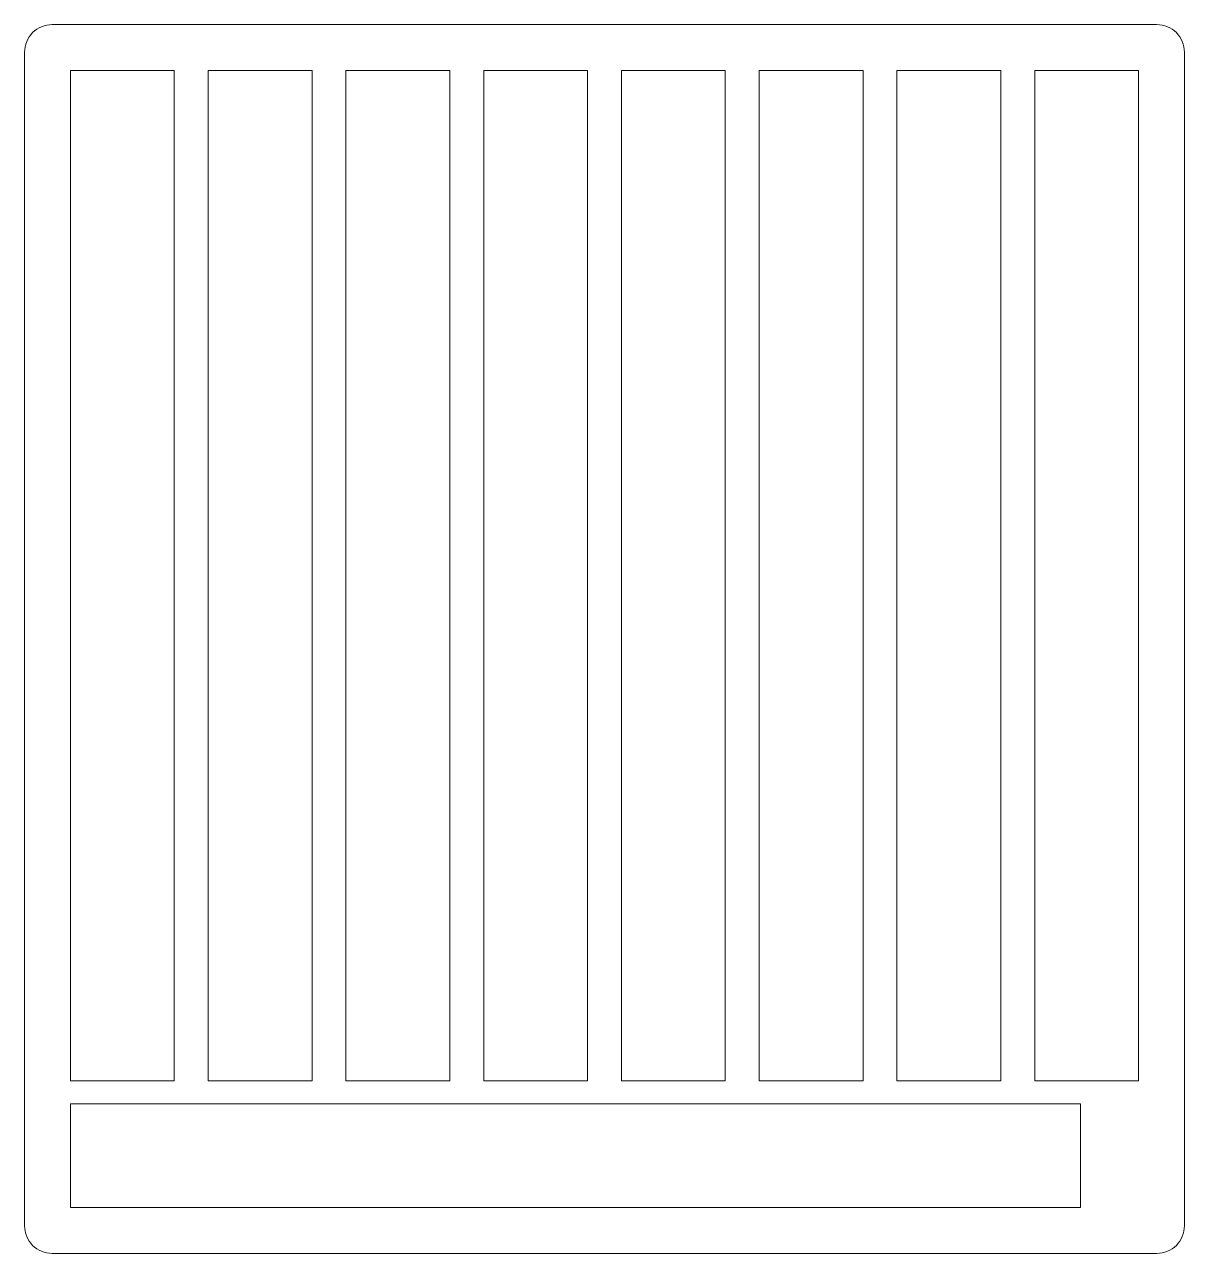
# Model space of a CAD drawing. Header units: millimetres. Extents: x 0 to 126, y 0 to 134.
import ezdxf

# ---------------------------------------------------------------- set-up
doc = ezdxf.new("R2010")
doc.units = ezdxf.units.MM
doc.header["$MEASUREMENT"] = 0
doc.layers.add('02_cut', color=1, linetype='Continuous', lineweight=0)

msp = doc.modelspace()

# ---------------------------------------------------------------- linework, layer by layer
at = {"layer": '02_cut'}
msp.add_lwpolyline([(3, 133.8), (123.3, 133.8, -0.414214), (126.3, 130.8), (126.3, 3, -0.414214), (123.3, 0), (3, 0, -0.414214), (0, 3), (0, 130.8, -0.414214)], format="xyb", close=True, dxfattribs=at)
for points in [[(5, 18.8), (16.3, 18.8), (16.3, 128.8), (5, 128.8)], [(31.3, 18.8), (31.3, 128.8), (20, 128.8), (20, 18.8)], [(46.3, 18.8), (46.3, 128.8), (35, 128.8), (35, 18.8)], [(61.3, 18.8), (61.3, 128.8), (50, 128.8), (50, 18.8)], [(76.3, 18.8), (76.3, 128.8), (65, 128.8), (65, 18.8)], [(91.3, 18.8), (91.3, 128.8), (80, 128.8), (80, 18.8)], [(106.3, 18.8), (106.3, 128.8), (95, 128.8), (95, 18.8)], [(121.3, 18.8), (121.3, 128.8), (110, 128.8), (110, 18.8)], [(115, 16.3), (5, 16.3), (5, 5), (115, 5)]]:
    msp.add_lwpolyline(points, close=True, dxfattribs=at)

doc.saveas('drawing.dxf')
